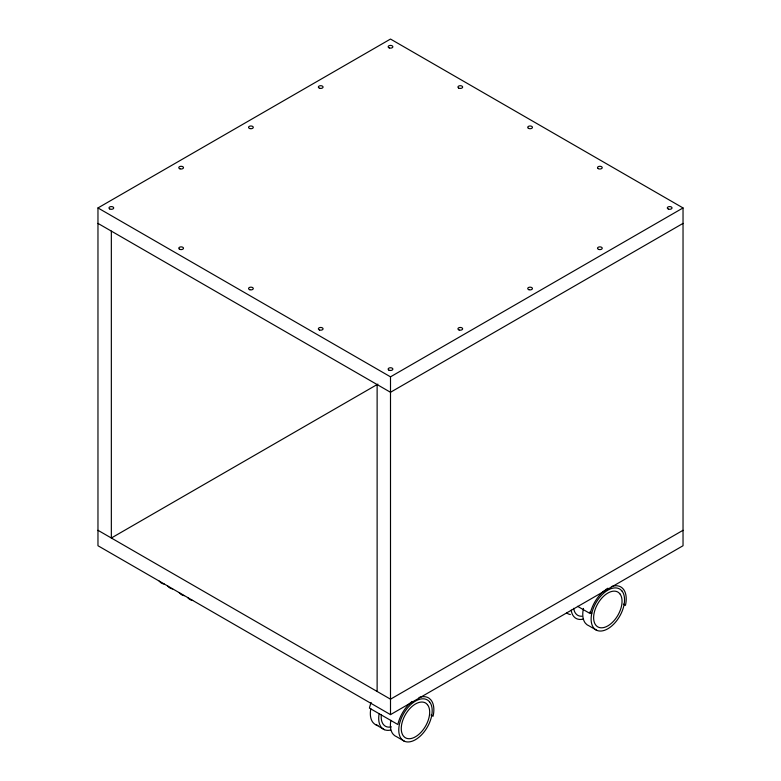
<?xml version="1.0" encoding="UTF-8"?>
<svg xmlns="http://www.w3.org/2000/svg" width="781" height="781" viewBox="0 0 781 781"><rect width="100%" height="100%" fill="white"/><g stroke="black" fill="none" stroke-linecap="round" stroke-linejoin="round"><path stroke-width="1.17" d="M97.967 207.941L390.5 39.05L683.033 207.941L683.033 545.734L390.5 714.625L97.967 545.734L97.967 207.941L390.5 376.832L683.033 207.941M377.858 384.135L111.341 538.011L111.341 231.108M683.033 223.386L390.5 392.277L97.967 223.386M683.033 530.289L390.5 699.19L97.967 530.289M623.355 604.133L625.464 605.353A26.007 15.015 -60 0 0 623.336 589.108L621.774 587.576A26.007 15.015 -60 0 0 611.377 586.599M589.723 612.021L591.813 613.222M577.579 606.31L590.211 613.602A26.007 15.015 -60 0 1 604.416 590.582M596.85 630.365L588.483 625.542A23.645 13.648 -60 0 1 586.804 624.556L585.379 623.17A23.645 13.648 -60 0 1 583.456 608.399M430.995 715.045L433.094 716.255A26.007 15.015 -60 0 0 430.975 700.01L429.413 698.487A26.007 15.015 -60 0 0 419.016 697.501M376.061 724.866L384.428 729.688M404.48 741.267L396.123 736.444A23.645 13.648 -60 0 1 394.444 735.458L393.019 734.072A23.645 13.648 -60 0 1 390.881 720.307M187.665 597.563L189.09 598.949A23.645 13.648 -60 0 0 192.673 600.491M179.308 592.73L180.733 594.126A23.645 13.648 -60 0 0 184.316 595.669M167.612 585.975L169.028 587.371A23.645 13.648 -60 0 0 172.621 588.913M159.246 581.152L160.671 582.538A23.645 13.648 -60 0 0 164.254 584.081M390.5 376.832L390.5 714.625M377.125 384.555L377.125 691.468M377.975 725.422A23.645 13.648 -60 0 1 374.382 723.88L372.967 722.493A23.645 13.648 -60 0 1 370.819 708.728M371.16 702.47A26.007 15.015 -60 0 0 369.433 708.103L397.851 724.504A26.007 15.015 -60 0 1 412.056 701.494M390.646 730.05A23.645 13.648 -60 0 1 382.739 728.702L381.323 727.316A23.645 13.648 -60 0 1 379.185 713.551M391.359 726.867A20.091 11.598 -60 0 1 384.642 725.715L383.432 724.543A20.091 11.598 -60 0 1 381.353 714.527M570.335 614.52A23.645 13.648 -60 0 1 566.742 612.978M605.275 589.919A26.007 15.015 -60 0 1 607.901 588.21M583.017 619.148A23.645 13.648 -60 0 1 575.109 617.8L573.684 616.414A23.645 13.648 -60 0 1 571.223 610.137M581.825 616.229A20.091 11.598 -60 0 1 577.003 614.813L575.792 613.632A20.091 11.598 -60 0 1 573.703 608.301M621.93 590.953L620.505 589.567A23.645 13.648 -60 0 0 597.865 599.74A23.645 13.648 -60 0 0 593.745 627.992L595.161 629.379A23.645 13.648 -60 0 0 617.81 619.206A23.645 13.648 -60 0 0 621.93 590.953M619.811 593.736L618.601 592.554A20.091 11.598 -60 0 0 599.359 601.204A20.091 11.598 -60 0 0 595.854 625.21L597.065 626.391A20.091 11.598 -60 0 0 616.316 617.751A20.091 11.598 -60 0 0 619.811 593.736M429.57 701.865L428.144 700.479A23.645 13.648 -60 0 0 405.505 710.642A23.645 13.648 -60 0 0 401.375 738.894L402.801 740.29A23.645 13.648 -60 0 0 425.44 730.118A23.645 13.648 -60 0 0 429.57 701.865M427.451 704.638L426.241 703.456A20.091 11.598 -60 0 0 406.999 712.106A20.091 11.598 -60 0 0 403.494 736.122L404.704 737.303A20.091 11.598 -60 0 0 423.946 728.653A20.091 11.598 -60 0 0 427.451 704.638M249.735 289.712A2.363 1.367 0 0 0 253.288 288.531A2.363 1.367 0 0 0 249.735 287.349A2.363 1.367 0 0 0 249.735 289.712M459.111 330.002A2.363 1.367 0 0 0 462.655 328.821A2.363 1.367 0 0 0 459.111 327.639A2.363 1.367 0 0 0 459.111 330.002M249.735 128.543A2.363 1.367 0 0 0 253.288 127.362A2.363 1.367 0 0 0 249.735 126.171A2.363 1.367 0 0 0 249.735 128.543M389.319 47.953A2.363 1.367 0 0 0 392.863 46.772A2.363 1.367 0 0 0 389.319 45.591A2.363 1.367 0 0 0 389.319 47.953M179.942 168.833A2.363 1.367 0 0 0 183.496 167.651A2.363 1.367 0 0 0 179.942 166.47A2.363 1.367 0 0 0 179.942 168.833M458.623 88.028A2.363 1.367 0 0 0 462.577 87.413A2.363 1.367 0 0 0 459.677 85.744A2.363 1.367 0 0 0 458.623 88.028M528.405 128.318A2.363 1.367 0 0 0 532.369 127.713A2.363 1.367 0 0 0 529.469 126.034A2.363 1.367 0 0 0 528.405 128.318M598.197 168.618A2.363 1.367 0 0 0 602.151 168.003A2.363 1.367 0 0 0 599.261 166.333A2.363 1.367 0 0 0 598.197 168.618M319.527 88.243A2.363 1.367 0 0 0 323.07 87.062A2.363 1.367 0 0 0 319.527 85.881A2.363 1.367 0 0 0 319.527 88.243M528.903 289.712A2.363 1.367 0 0 0 532.447 288.531A2.363 1.367 0 0 0 528.903 287.349A2.363 1.367 0 0 0 528.903 289.712M109.672 208.908A2.363 1.367 0 0 0 113.626 208.293A2.363 1.367 0 0 0 110.726 206.623A2.363 1.367 0 0 0 109.672 208.908M668.477 209.123A2.363 1.367 0 0 0 672.021 207.941A2.363 1.367 0 0 0 668.477 206.76A2.363 1.367 0 0 0 668.477 209.123M179.454 249.198A2.363 1.367 0 0 0 183.408 248.592A2.363 1.367 0 0 0 180.518 246.913A2.363 1.367 0 0 0 179.454 249.198M319.527 330.002A2.363 1.367 0 0 0 323.07 328.821A2.363 1.367 0 0 0 319.527 327.639A2.363 1.367 0 0 0 319.527 330.002M388.831 370.077A2.363 1.367 0 0 0 392.784 369.472A2.363 1.367 0 0 0 389.885 367.792A2.363 1.367 0 0 0 388.831 370.077M598.685 249.422A2.363 1.367 0 0 0 602.239 248.241A2.363 1.367 0 0 0 598.685 247.05A2.363 1.367 0 0 0 598.685 249.422"/></g></svg>
